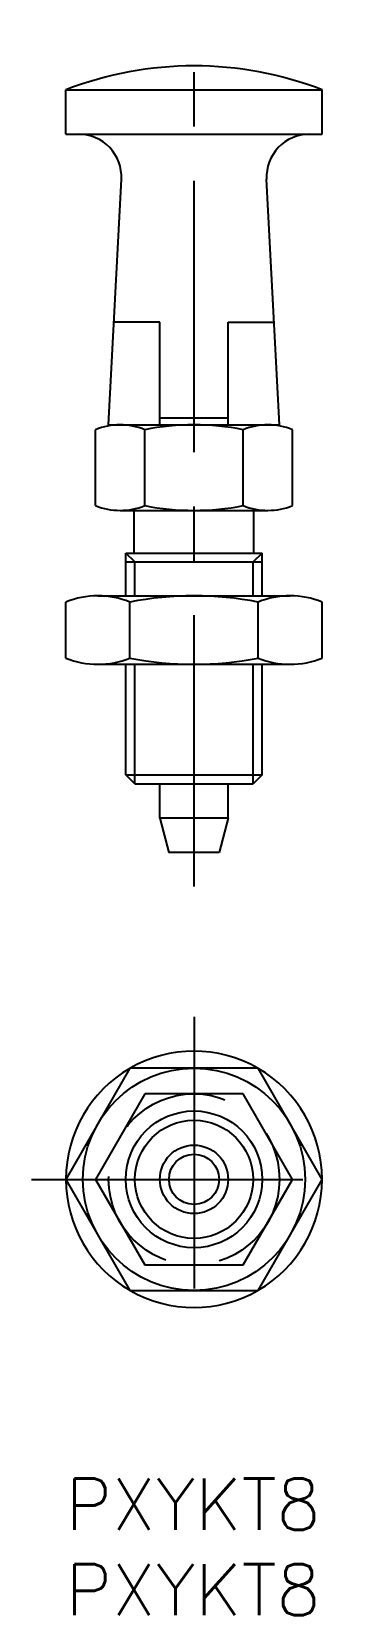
# Model space of a CAD drawing. Extents: x -2 to 17, y -8 to 84.6.
import ezdxf

# ---------------------------------------------------------------- set-up
doc = ezdxf.new("R2010")
doc.units = 0
doc.header["$LTSCALE"] = 0.5
doc.linetypes.add('CENTER', pattern=[50.8, 31.75, -6.35, 6.35, -6.35])
doc.linetypes.add('DASHED', pattern=[19.05, 12.7, -6.35])
for name, color, linetype in [('MSM_CENTER', 1, 'CENTER'), ('MSM_CONTINUOUS', 7, 'CONTINUOUS'), ('MSM_DASHED', 4, 'DASHED'), ('MSM_NARROW', 5, 'CONTINUOUS'), ('MSM_PART_NUMBER', 7, 'CONTINUOUS')]:
    doc.layers.add(name, color=color, linetype=linetype)
doc.styles.get("Standard").update_dxf_attribs({"font": 'txt.shx', "height": 1, "bigfont": 'bigfont.shx'})

# ---------------------------------------------------------------- blocks, each defined once
blk = doc.blocks.new('*U3')
at = {"layer": 'MSM_PART_NUMBER'}
blk.add_text('PXYKT8', height=3, dxfattribs=at).set_placement((0, -3))
blk = doc.blocks.new('*U4')
at = {"layer": 'MSM_PART_NUMBER'}
blk.add_text('PXYKT8', height=3, dxfattribs=at).set_placement((0, -8))

msp = doc.modelspace()

# ---------------------------------------------------------------- linework, layer by layer
at = {"layer": 'MSM_CENTER'}
for p, q in [((7.506, 34.626), (7.506, 84.626)), ((7.506, 27), (7.506, 8)), ((-2, 17.5), (17.011, 17.5))]:
    msp.add_line(p, q, dxfattribs=at)
at = {"layer": 'MSM_CONTINUOUS'}
for p, q in [((0.006, 81.226), (15.006, 81.226)), ((0.006, 78.626), (0.006, 81.226)), ((15.006, 78.626), (15.006, 81.226)), ((0.006, 78.626), (15.006, 78.626)), ((2.506, 61.626), (3.252, 75.996)), ((12.506, 61.626), (11.759, 75.996)), ((5.506, 67.626), (2.817, 67.626)), ((5.506, 61.626), (5.506, 67.626)), ((9.506, 61.626), (9.506, 67.626)), ((9.506, 67.626), (12.194, 67.626)), ((1.732, 56.907), (1.732, 61.346)), ((2.506, 61.626), (12.506, 61.626)), ((4.619, 56.907), (4.619, 61.346)), ((9.506, 62.026), (5.506, 62.026)), ((10.392, 56.907), (10.392, 61.346)), ((13.279, 56.907), (13.279, 61.346)), ((3.175, 56.626), (11.836, 56.626)), ((4.006, 54.126), (4.006, 56.626)), ((11.006, 54.126), (11.006, 56.626)), ((3.506, 54.126), (11.506, 54.126)), ((3.506, 51.626), (3.506, 54.126)), ((11.506, 51.626), (11.506, 54.126)), ((3.506, 53.626), (11.506, 53.626)), ((0, 47.991), (0, 51.262)), ((1.876, 51.626), (13.135, 51.626)), ((3.753, 47.991), (3.753, 51.262)), ((11.258, 47.991), (11.258, 51.262)), ((15.011, 47.991), (15.011, 51.262)), ((1.876, 47.626), (13.135, 47.626)), ((3.506, 41.168), (3.506, 47.626)), ((11.506, 41.168), (11.506, 47.626)), ((4.047, 40.626), (3.506, 41.168)), ((3.506, 41.168), (11.506, 41.168)), ((11.506, 41.168), (10.964, 40.626)), ((4.047, 40.626), (10.964, 40.626)), ((5.506, 38.626), (5.506, 40.626)), ((9.506, 38.626), (9.506, 40.626)), ((9.506, 38.626), (5.506, 38.626)), ((5.506, 38.626), (6.041, 36.626)), ((9.506, 38.626), (8.97, 36.626)), ((8.97, 36.626), (6.041, 36.626)), ((3.753, 24), (0, 17.5)), ((11.258, 24), (3.753, 24)), ((15.011, 17.5), (11.258, 24)), ((0, 17.5), (3.753, 11)), ((11.258, 11), (15.011, 17.5)), ((3.753, 11), (11.258, 11))]:
    msp.add_line(p, q, dxfattribs=at)
for radius in [6.5, 4, 2, 1.464]:
    msp.add_circle((7.506, 17.5), radius, dxfattribs=at)
for centre, radius, start, end in [((7.506, 61.837), 20.789, 68.85295, 111.14705), ((0.756, 76.126), 2.5, 357.02577, 90), ((14.256, 76.126), 2.5, 90, 182.97423), ((3.175, 57.771), 3.855, 68.01264, 111.98736), ((7.506, 46.626), 15, 78.9042, 101.0958), ((11.836, 57.771), 3.855, 68.01264, 111.98736), ((3.175, 60.481), 3.855, 248.01264, 291.98736), ((7.506, 71.626), 15, 258.9042, 281.0958), ((11.836, 60.481), 3.855, 248.01264, 291.98736), ((1.876, 46.614), 5.012, 68.01264, 111.98736), ((7.506, 32.126), 19.5, 78.9042, 101.0958), ((13.135, 46.614), 5.012, 68.01264, 111.98736), ((1.876, 52.638), 5.012, 248.01264, 291.98736), ((7.506, 67.126), 19.5, 258.9042, 281.0958), ((13.135, 52.638), 5.012, 248.01264, 291.98736), ((7.506, 17.5), 7.5, 60.07357, 119.92643), ((7.506, 17.5), 7.5, 120.07357, 179.92643), ((7.506, 17.5), 7.5, 0.07357, 59.92643), ((7.506, 17.5), 7.5, 180.07357, 239.92643), ((7.506, 17.5), 7.5, 300.07357, 359.92643), ((7.506, 17.5), 7.5, 240.07357, 299.92643)]:
    msp.add_arc(centre, radius, start, end, dxfattribs=at)
at = {"layer": 'MSM_DASHED'}
for p, q in [((4.619, 22.5), (1.732, 17.5)), ((10.392, 22.5), (4.619, 22.5)), ((13.279, 17.5), (10.392, 22.5)), ((1.732, 17.5), (4.619, 12.5)), ((10.392, 12.5), (13.279, 17.5)), ((4.619, 12.5), (10.392, 12.5))]:
    msp.add_line(p, q, dxfattribs=at)
msp.add_circle((7.506, 17.5), 5, dxfattribs=at)
for start, end in [(119.92643, 120.07357), (59.92643, 60.07357), (179.92643, 180.07357), (359.92643, 0.07357), (239.92643, 240.07357), (299.92643, 300.07357)]:
    msp.add_arc((7.506, 17.5), 7.5, start, end, dxfattribs=at)
at = {"layer": 'MSM_NARROW'}
for p, q in [((4.047, 53.626), (3.506, 54.126)), ((11.506, 54.126), (10.964, 53.626)), ((4.047, 51.626), (4.047, 53.626)), ((10.964, 51.626), (10.964, 53.626)), ((4.047, 40.626), (4.047, 47.626)), ((10.964, 40.626), (10.964, 47.626))]:
    msp.add_line(p, q, dxfattribs=at)
msp.add_circle((7.506, 17.5), 3.458, dxfattribs=at)

# ---------------------------------------------------------------- block references
at = {"layer": 'MSM_CONTINUOUS'}
for name in ['*U3', '*U4']:
    msp.add_blockref(name, (0, 0), dxfattribs=at)

doc.saveas('drawing.dxf')
